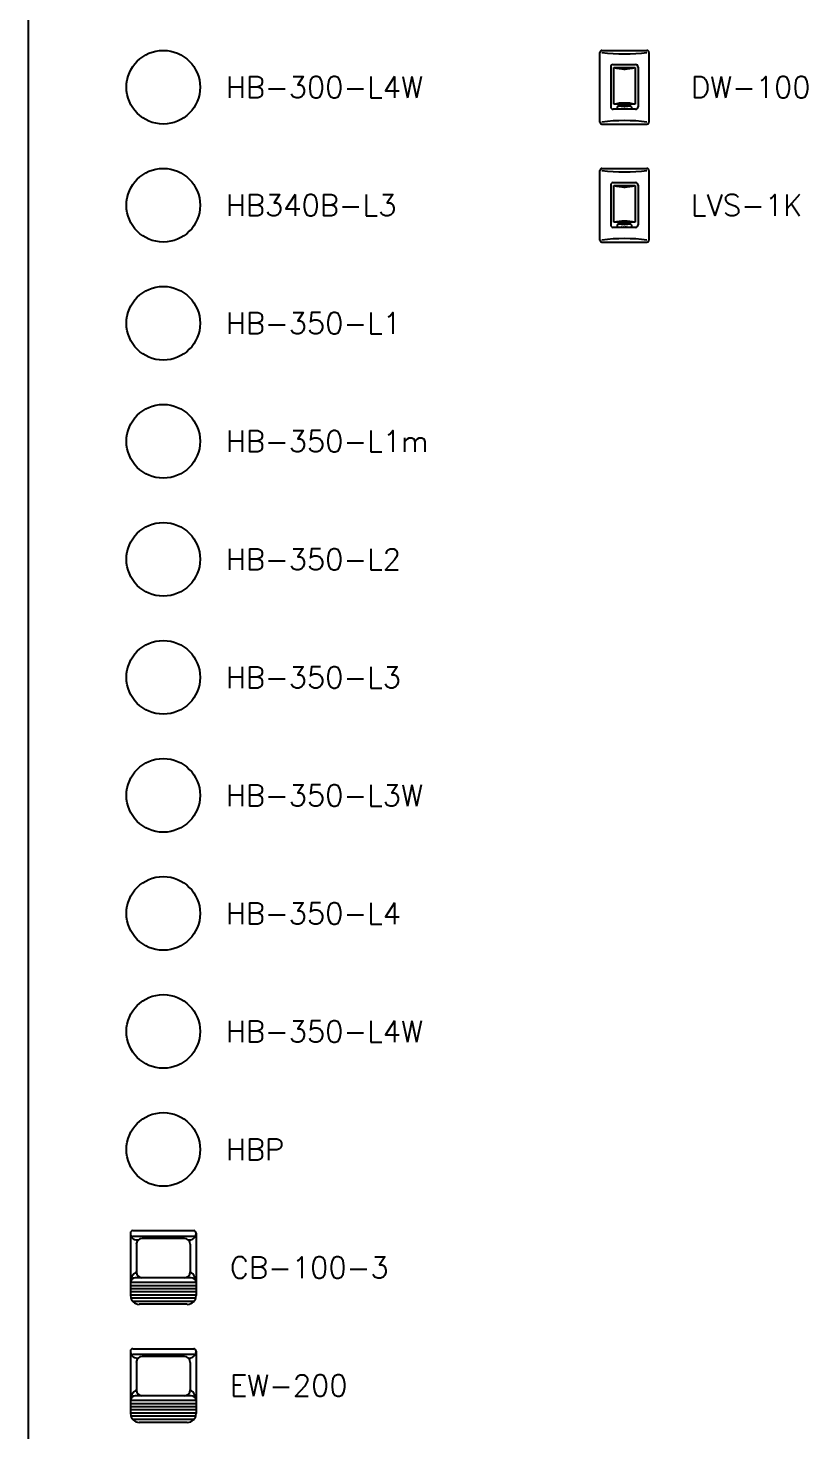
# Model space of a CAD drawing. Header units: inches. Extents: x -312 to 59, y -182 to 37.
# Drawn here: x -211.16 to -202.37, y 4.39 to 20.28 of the extents above; entities that cross this region are included whole.
import ezdxf

# ---------------------------------------------------------------- set-up
doc = ezdxf.new("R2010")
doc.units = ezdxf.units.IN
doc.header["$MEASUREMENT"] = 0
doc.styles.add('ROMANS', font='ROMANS.shx')

# ---------------------------------------------------------------- blocks, each defined once
blk = doc.blocks.new('CB-100-3')
for p, q in [((-0.37, 0.388), (-0.37, 0.376)), ((-0.369, 0.373), (-0.369, -0.317)), ((-0.343, 0.415), (0.343, 0.415)), ((0.343, 0.349), (-0.343, 0.349)), ((0.238, 0.327), (-0.238, 0.327)), ((0.369, 0.373), (0.369, -0.317)), ((0.37, 0.388), (0.37, 0.376)), ((-0.303, 0.261), (-0.303, -0.05)), ((0.303, 0.261), (0.303, -0.05)), ((0.315, -0.116), (-0.315, -0.116)), ((0.369, -0.169), (-0.369, -0.169)), ((0.369, -0.205), (-0.369, -0.205)), ((0.369, -0.24), (-0.369, -0.24)), ((0.369, -0.276), (-0.369, -0.276)), ((0.369, -0.311), (-0.369, -0.311)), ((0.365, -0.347), (-0.365, -0.347)), ((0.345, -0.382), (-0.345, -0.382)), ((0.271, -0.415), (-0.271, -0.415))]:
    blk.add_line(p, q)
for centre, radius, start, end in [((-0.343, 0.388), 0.027, 90, 180), ((-0.343, 0.376), 0.027, 180, 270), ((-0.294, 0.386), 0.0762, 189.3383, 280.3118), ((-0.238, 0.261), 0.0657, 90, 180), ((0.238, 0.261), 0.0657, 0, 90), ((0.294, 0.386), 0.0762, 259.6882, 350.6617), ((0.343, 0.388), 0.027, 0, 90), ((0.343, 0.376), 0.027, 270, 0), ((-0.228, -0.17), 0.142, 122.1791, 180.2423), ((-0.315, -0.17), 0.0548, 90, 180), ((-0.238, -0.05), 0.0657, 180, 270), ((0.238, -0.05), 0.0657, 270, 0), ((0.228, -0.17), 0.142, 359.7577, 57.8209), ((0.315, -0.17), 0.0548, 0, 90), ((-0.271, -0.317), 0.0983, 180, 270), ((0.271, -0.317), 0.0983, 270, 0)]:
    blk.add_arc(centre, radius, start, end)
at = {"insert": (0.75, 0), "char_height": 0.24, "width": 5.724, "attachment_point": 4, "style": 'ROMANS'}
blk.add_mtext('CB-100-3', dxfattribs=at)
blk = doc.blocks.new('EW-200')
for p, q in [((-0.37, 0.388), (-0.37, 0.376)), ((-0.369, 0.373), (-0.369, -0.317)), ((-0.343, 0.415), (0.343, 0.415)), ((0.343, 0.349), (-0.343, 0.349)), ((0.238, 0.327), (-0.238, 0.327)), ((0.369, 0.373), (0.369, -0.317)), ((0.37, 0.388), (0.37, 0.376)), ((-0.303, 0.261), (-0.303, -0.05)), ((0.303, 0.261), (0.303, -0.05)), ((0.315, -0.116), (-0.315, -0.116)), ((0.369, -0.169), (-0.369, -0.169)), ((0.369, -0.205), (-0.369, -0.205)), ((0.369, -0.24), (-0.369, -0.24)), ((0.369, -0.276), (-0.369, -0.276)), ((0.369, -0.311), (-0.369, -0.311)), ((0.365, -0.347), (-0.365, -0.347)), ((0.345, -0.382), (-0.345, -0.382)), ((0.271, -0.415), (-0.271, -0.415))]:
    blk.add_line(p, q)
for centre, radius, start, end in [((-0.343, 0.388), 0.027, 90, 180), ((-0.343, 0.376), 0.027, 180, 270), ((-0.294, 0.386), 0.0762, 189.3383, 280.3118), ((-0.238, 0.261), 0.0657, 90, 180), ((0.238, 0.261), 0.0657, 0, 90), ((0.294, 0.386), 0.0762, 259.6882, 350.6617), ((0.343, 0.388), 0.027, 0, 90), ((0.343, 0.376), 0.027, 270, 0), ((-0.228, -0.17), 0.142, 122.1791, 180.2423), ((-0.315, -0.17), 0.0548, 90, 180), ((-0.238, -0.05), 0.0657, 180, 270), ((0.238, -0.05), 0.0657, 270, 0), ((0.228, -0.17), 0.142, 359.7577, 57.8209), ((0.315, -0.17), 0.0548, 0, 90), ((-0.271, -0.317), 0.0983, 180, 270), ((0.271, -0.317), 0.0983, 270, 0)]:
    blk.add_arc(centre, radius, start, end)
at = {"insert": (0.75, 0), "char_height": 0.24, "width": 5.724, "attachment_point": 4, "style": 'ROMANS'}
blk.add_mtext('EW-200', dxfattribs=at)
blk = doc.blocks.new('HB-300-L4W')
blk.add_circle((0, 0), 0.415)
at = {"style": 'ROMANS'}
blk.add_text('HB-300-L4W', height=0.24, dxfattribs=at).set_placement((0.704, -0.12))
blk = doc.blocks.new('HB340B-L3')
blk.add_circle((0, 0), 0.415)
at = {"style": 'ROMANS'}
blk.add_text('HB340B-L3', height=0.24, dxfattribs=at).set_placement((0.704, -0.12))
blk = doc.blocks.new('HB-350-L1')
blk.add_circle((0, 0), 0.415)
at = {"style": 'ROMANS'}
blk.add_text('HB-350-L1', height=0.24, dxfattribs=at).set_placement((0.704, -0.12))
blk = doc.blocks.new('HB-350-L1m')
blk.add_circle((0, 0), 0.415)
at = {"style": 'ROMANS'}
blk.add_text('HB-350-L1m', height=0.24, dxfattribs=at).set_placement((0.704, -0.12))
blk = doc.blocks.new('HB-350-L2')
blk.add_circle((0, 0), 0.415)
at = {"style": 'ROMANS'}
blk.add_text('HB-350-L2', height=0.24, dxfattribs=at).set_placement((0.704, -0.12))
blk = doc.blocks.new('HB-350-L3')
blk.add_circle((0, 0), 0.415)
at = {"style": 'ROMANS'}
blk.add_text('HB-350-L3', height=0.24, dxfattribs=at).set_placement((0.704, -0.12))
blk = doc.blocks.new('HB-350-L3W')
blk.add_circle((0, 0), 0.415)
at = {"style": 'ROMANS'}
blk.add_text('HB-350-L3W', height=0.24, dxfattribs=at).set_placement((0.704, -0.12))
blk = doc.blocks.new('HB-350-L4')
blk.add_circle((0, 0), 0.415)
at = {"style": 'ROMANS'}
blk.add_text('HB-350-L4', height=0.24, dxfattribs=at).set_placement((0.704, -0.12))
blk = doc.blocks.new('HB-350-L4W')
blk.add_circle((0, 0), 0.415)
at = {"style": 'ROMANS'}
blk.add_text('HB-350-L4W', height=0.24, dxfattribs=at).set_placement((0.704, -0.12))
blk = doc.blocks.new('HBP')
blk.add_circle((0, 0), 0.415)
at = {"style": 'ROMANS'}
blk.add_text('HBP', height=0.24, dxfattribs=at).set_placement((0.704, -0.12))
blk = doc.blocks.new('DW-100')
h = blk.add_hatch(color=256)
edge = h.paths.add_edge_path()
edge.add_spline(control_points=[(-0.028, -0.232), (-0.028, -0.233), (-0.028, -0.235), (-0.028, -0.236), (-0.028, -0.236), (-0.028, -0.236), (-0.028, -0.236), (-0.028, -0.236), (-0.028, -0.236), (-0.028, -0.235), (-0.028, -0.234), (-0.027, -0.233), (-0.027, -0.232), (-0.027, -0.232), (-0.025, -0.226), (-0.025, -0.226), (-0.025, -0.226), (-0.023, -0.226), (-0.023, -0.226), (-0.023, -0.226), (-0.027, -0.238), (-0.027, -0.238), (-0.027, -0.238), (-0.03, -0.238), (-0.03, -0.238), (-0.03, -0.238), (-0.03, -0.233), (-0.03, -0.233), (-0.029, -0.232), (-0.029, -0.231), (-0.029, -0.23), (-0.029, -0.23), (-0.029, -0.23), (-0.029, -0.23), (-0.03, -0.231), (-0.03, -0.232), (-0.03, -0.233), (-0.03, -0.233), (-0.032, -0.238), (-0.032, -0.238), (-0.032, -0.238), (-0.035, -0.238), (-0.035, -0.238), (-0.035, -0.238), (-0.034, -0.226), (-0.034, -0.226), (-0.034, -0.226), (-0.032, -0.226), (-0.032, -0.226), (-0.032, -0.226), (-0.033, -0.232), (-0.033, -0.232), (-0.033, -0.233), (-0.033, -0.234), (-0.033, -0.235), (-0.033, -0.236), (-0.033, -0.236), (-0.033, -0.236), (-0.033, -0.236), (-0.033, -0.236), (-0.033, -0.236), (-0.033, -0.235), (-0.032, -0.233), (-0.032, -0.232), (-0.032, -0.232), (-0.029, -0.226), (-0.029, -0.226), (-0.029, -0.226), (-0.028, -0.226), (-0.028, -0.226), (-0.028, -0.226), (-0.028, -0.232), (-0.028, -0.232)], knot_values=[0, 0, 0, 0, 1, 1, 1, 2, 2, 2, 3, 3, 3, 4, 4, 4, 5, 5, 5, 6, 6, 6, 7, 7, 7, 8, 8, 8, 9, 9, 9, 10, 10, 10, 11, 11, 11, 12, 12, 12, 13, 13, 13, 14, 14, 14, 15, 15, 15, 16, 16, 16, 17, 17, 17, 18, 18, 18, 19, 19, 19, 20, 20, 20, 21, 21, 21, 22, 22, 22, 23, 23, 23, 24, 24, 24, 24], degree=3, periodic=0)
h = blk.add_hatch(color=256)
edge = h.paths.add_edge_path()
edge.add_spline(control_points=[(-0.018, -0.238), (-0.018, -0.237), (-0.018, -0.237), (-0.018, -0.236), (-0.018, -0.236), (-0.017, -0.231), (-0.017, -0.231), (-0.017, -0.23), (-0.017, -0.229), (-0.019, -0.229), (-0.022, -0.229), (-0.023, -0.23), (-0.023, -0.232), (-0.023, -0.232), (-0.021, -0.232), (-0.021, -0.232), (-0.021, -0.231), (-0.021, -0.23), (-0.02, -0.23), (-0.019, -0.23), (-0.019, -0.23), (-0.019, -0.231), (-0.019, -0.232), (-0.019, -0.232), (-0.02, -0.232), (-0.022, -0.233), (-0.023, -0.233), (-0.024, -0.235), (-0.024, -0.237), (-0.024, -0.238), (-0.022, -0.238), (-0.021, -0.238), (-0.021, -0.237), (-0.02, -0.237), (-0.02, -0.237), (-0.02, -0.237), (-0.02, -0.237), (-0.02, -0.237), (-0.02, -0.237), (-0.02, -0.238), (-0.02, -0.238), (-0.018, -0.238), (-0.018, -0.238)], knot_values=[0, 0, 0, 0, 1, 1, 1, 2, 2, 2, 3, 3, 3, 4, 4, 4, 5, 5, 5, 6, 6, 6, 7, 7, 7, 8, 8, 8, 9, 9, 9, 10, 10, 10, 11, 11, 11, 12, 12, 12, 13, 13, 13, 14, 14, 14, 14], degree=3, periodic=0)
edge = h.paths.add_edge_path()
edge.add_spline(control_points=[(-0.02, -0.234), (-0.02, -0.235), (-0.02, -0.236), (-0.021, -0.236), (-0.022, -0.236), (-0.022, -0.236), (-0.022, -0.235), (-0.022, -0.235), (-0.022, -0.234), (-0.021, -0.234), (-0.021, -0.234), (-0.02, -0.233), (-0.019, -0.233), (-0.019, -0.233), (-0.02, -0.234), (-0.02, -0.234)], knot_values=[0, 0, 0, 0, 1, 1, 1, 2, 2, 2, 3, 3, 3, 4, 4, 4, 5, 5, 5, 5], degree=3, periodic=0)
h = blk.add_hatch(color=256)
edge = h.paths.add_edge_path()
edge.add_spline(control_points=[(-0.014, -0.238), (-0.015, -0.238), (-0.016, -0.238), (-0.016, -0.236), (-0.016, -0.236), (-0.015, -0.231), (-0.015, -0.231), (-0.015, -0.231), (-0.016, -0.231), (-0.016, -0.231), (-0.016, -0.231), (-0.015, -0.229), (-0.015, -0.229), (-0.015, -0.229), (-0.015, -0.229), (-0.015, -0.229), (-0.015, -0.229), (-0.014, -0.227), (-0.014, -0.227), (-0.014, -0.227), (-0.012, -0.227), (-0.012, -0.227), (-0.012, -0.227), (-0.013, -0.229), (-0.013, -0.229), (-0.013, -0.229), (-0.012, -0.229), (-0.012, -0.229), (-0.012, -0.229), (-0.012, -0.231), (-0.012, -0.231), (-0.012, -0.231), (-0.013, -0.231), (-0.013, -0.231), (-0.013, -0.231), (-0.014, -0.236), (-0.014, -0.236), (-0.014, -0.236), (-0.013, -0.236), (-0.013, -0.236), (-0.013, -0.236), (-0.014, -0.238), (-0.014, -0.238)], knot_values=[0, 0, 0, 0, 1, 1, 1, 2, 2, 2, 3, 3, 3, 4, 4, 4, 5, 5, 5, 6, 6, 6, 7, 7, 7, 8, 8, 8, 9, 9, 9, 10, 10, 10, 11, 11, 11, 12, 12, 12, 13, 13, 13, 14, 14, 14, 14], degree=3, periodic=0)
h = blk.add_hatch(color=256)
edge = h.paths.add_edge_path()
edge.add_spline(control_points=[(-0.009, -0.238), (-0.011, -0.238), (-0.012, -0.238), (-0.012, -0.236), (-0.012, -0.236), (-0.011, -0.231), (-0.011, -0.231), (-0.011, -0.231), (-0.011, -0.231), (-0.011, -0.231), (-0.011, -0.231), (-0.011, -0.229), (-0.011, -0.229), (-0.011, -0.229), (-0.01, -0.229), (-0.01, -0.229), (-0.01, -0.229), (-0.01, -0.227), (-0.01, -0.227), (-0.01, -0.227), (-0.008, -0.227), (-0.008, -0.227), (-0.008, -0.227), (-0.008, -0.229), (-0.008, -0.229), (-0.008, -0.229), (-0.008, -0.229), (-0.008, -0.229), (-0.008, -0.229), (-0.008, -0.231), (-0.008, -0.231), (-0.008, -0.231), (-0.009, -0.231), (-0.009, -0.231), (-0.009, -0.231), (-0.01, -0.236), (-0.01, -0.236), (-0.01, -0.236), (-0.009, -0.236), (-0.009, -0.236), (-0.009, -0.236), (-0.009, -0.238), (-0.009, -0.238)], knot_values=[0, 0, 0, 0, 1, 1, 1, 2, 2, 2, 3, 3, 3, 4, 4, 4, 5, 5, 5, 6, 6, 6, 7, 7, 7, 8, 8, 8, 9, 9, 9, 10, 10, 10, 11, 11, 11, 12, 12, 12, 13, 13, 13, 14, 14, 14, 14], degree=3, periodic=0)
h = blk.add_hatch(color=256)
edge = h.paths.add_edge_path()
edge.add_spline(control_points=[(0, -0.23), (0, -0.229), (0, -0.228), (-0.001, -0.228), (-0.001, -0.228), (-0.002, -0.228), (-0.002, -0.229), (-0.002, -0.23), (-0.002, -0.23), (-0.001, -0.23), (-0.001, -0.231), (0, -0.232), (0.001, -0.232), (0.002, -0.233), (0.002, -0.234), (0.001, -0.235), (0.001, -0.237), (-0.001, -0.238), (-0.003, -0.238), (-0.005, -0.238), (-0.006, -0.237), (-0.006, -0.234), (-0.006, -0.234), (-0.005, -0.234), (-0.005, -0.234), (-0.005, -0.234), (-0.003, -0.234), (-0.003, -0.234), (-0.003, -0.234), (-0.003, -0.234), (-0.003, -0.234), (-0.004, -0.235), (-0.004, -0.236), (-0.002, -0.236), (-0.002, -0.236), (-0.001, -0.236), (-0.001, -0.235), (-0.001, -0.234), (-0.001, -0.234), (-0.001, -0.233), (-0.002, -0.233), (-0.004, -0.232), (-0.004, -0.231), (-0.004, -0.23), (-0.004, -0.23), (-0.004, -0.229), (-0.004, -0.227), (-0.003, -0.226), (0, -0.226), (0.003, -0.226), (0.002, -0.229), (0.002, -0.23), (0.002, -0.23), (0, -0.23), (0, -0.23)], knot_values=[0, 0, 0, 0, 1, 1, 1, 2, 2, 2, 3, 3, 3, 4, 4, 4, 5, 5, 5, 6, 6, 6, 7, 7, 7, 8, 8, 8, 9, 9, 9, 10, 10, 10, 11, 11, 11, 12, 12, 12, 13, 13, 13, 14, 14, 14, 15, 15, 15, 16, 16, 16, 17, 17, 17, 18, 18, 18, 18], degree=3, periodic=0)
h = blk.add_hatch(color=256)
edge = h.paths.add_edge_path(flags=16)
edge.add_spline(control_points=[(0.005, -0.238), (0.004, -0.238), (0.002, -0.238), (0.003, -0.236), (0.003, -0.236), (0.004, -0.231), (0.004, -0.231), (0.004, -0.231), (0.003, -0.231), (0.003, -0.231), (0.003, -0.231), (0.003, -0.229), (0.003, -0.229), (0.003, -0.229), (0.004, -0.229), (0.004, -0.229), (0.004, -0.229), (0.005, -0.227), (0.005, -0.227), (0.005, -0.227), (0.007, -0.227), (0.007, -0.227), (0.007, -0.227), (0.006, -0.229), (0.006, -0.229), (0.006, -0.229), (0.007, -0.229), (0.007, -0.229), (0.007, -0.229), (0.007, -0.231), (0.007, -0.231), (0.007, -0.231), (0.006, -0.231), (0.006, -0.231), (0.006, -0.231), (0.005, -0.236), (0.005, -0.236), (0.005, -0.236), (0.005, -0.236), (0.006, -0.236), (0.006, -0.236), (0.005, -0.238), (0.005, -0.238)], knot_values=[0, 0, 0, 0, 1, 1, 1, 2, 2, 2, 3, 3, 3, 4, 4, 4, 5, 5, 5, 6, 6, 6, 7, 7, 7, 8, 8, 8, 9, 9, 9, 10, 10, 10, 11, 11, 11, 12, 12, 12, 13, 13, 13, 14, 14, 14, 14], degree=3, periodic=0)
h = blk.add_hatch(color=256)
edge = h.paths.add_edge_path(flags=16)
edge.add_spline(control_points=[(0.009, -0.238), (0.012, -0.238), (0.013, -0.237), (0.013, -0.234), (0.014, -0.231), (0.014, -0.229), (0.011, -0.229), (0.008, -0.229), (0.008, -0.231), (0.007, -0.234), (0.007, -0.237), (0.007, -0.238), (0.009, -0.238)], knot_values=[0, 0, 0, 0, 1, 1, 1, 2, 2, 2, 3, 3, 3, 4, 4, 4, 4], degree=3, periodic=0)
edge = h.paths.add_edge_path(flags=16)
edge.add_spline(control_points=[(0.009, -0.232), (0.01, -0.231), (0.01, -0.23), (0.011, -0.23), (0.012, -0.23), (0.012, -0.231), (0.012, -0.232), (0.012, -0.232), (0.011, -0.235), (0.011, -0.235), (0.011, -0.236), (0.011, -0.236), (0.01, -0.236), (0.009, -0.236), (0.009, -0.236), (0.009, -0.235), (0.009, -0.235), (0.009, -0.232), (0.009, -0.232)], knot_values=[0, 0, 0, 0, 1, 1, 1, 2, 2, 2, 3, 3, 3, 4, 4, 4, 5, 5, 5, 6, 6, 6, 6], degree=3, periodic=0)
h = blk.add_hatch(color=256)
edge = h.paths.add_edge_path(flags=16)
edge.add_spline(control_points=[(0.018, -0.229), (0.018, -0.229), (0.016, -0.229), (0.016, -0.229), (0.016, -0.229), (0.013, -0.241), (0.013, -0.241), (0.013, -0.241), (0.015, -0.241), (0.015, -0.241), (0.015, -0.241), (0.016, -0.237), (0.016, -0.237), (0.016, -0.237), (0.016, -0.237), (0.016, -0.237), (0.016, -0.238), (0.017, -0.238), (0.018, -0.238), (0.019, -0.238), (0.02, -0.236), (0.02, -0.235), (0.02, -0.235), (0.021, -0.232), (0.021, -0.232), (0.021, -0.23), (0.021, -0.229), (0.019, -0.229), (0.019, -0.229), (0.018, -0.229), (0.018, -0.23), (0.018, -0.23), (0.017, -0.23), (0.017, -0.23), (0.017, -0.23), (0.018, -0.229), (0.018, -0.229)], knot_values=[0, 0, 0, 0, 1, 1, 1, 2, 2, 2, 3, 3, 3, 4, 4, 4, 5, 5, 5, 6, 6, 6, 7, 7, 7, 8, 8, 8, 9, 9, 9, 10, 10, 10, 11, 11, 11, 12, 12, 12, 12], degree=3, periodic=0)
edge = h.paths.add_edge_path(flags=16)
edge.add_spline(control_points=[(0.017, -0.232), (0.017, -0.232), (0.017, -0.23), (0.018, -0.23), (0.019, -0.23), (0.019, -0.231), (0.019, -0.232), (0.019, -0.232), (0.018, -0.235), (0.018, -0.235), (0.018, -0.236), (0.018, -0.236), (0.017, -0.236), (0.016, -0.236), (0.016, -0.236), (0.016, -0.235), (0.016, -0.235), (0.017, -0.232), (0.017, -0.232)], knot_values=[0, 0, 0, 0, 1, 1, 1, 2, 2, 2, 3, 3, 3, 4, 4, 4, 5, 5, 5, 6, 6, 6, 6], degree=3, periodic=0)
h = blk.add_hatch(color=256)
edge = h.paths.add_edge_path(flags=16)
edge.add_spline(control_points=[(0.025, -0.229), (0.025, -0.229), (0.023, -0.229), (0.023, -0.229), (0.023, -0.229), (0.021, -0.241), (0.021, -0.241), (0.021, -0.241), (0.023, -0.241), (0.023, -0.241), (0.023, -0.241), (0.023, -0.237), (0.023, -0.237), (0.023, -0.237), (0.023, -0.237), (0.023, -0.237), (0.024, -0.238), (0.024, -0.238), (0.025, -0.238), (0.027, -0.238), (0.027, -0.236), (0.028, -0.235), (0.028, -0.235), (0.028, -0.232), (0.028, -0.232), (0.029, -0.23), (0.028, -0.229), (0.027, -0.229), (0.026, -0.229), (0.026, -0.229), (0.025, -0.23), (0.025, -0.23), (0.025, -0.23), (0.025, -0.23), (0.025, -0.23), (0.025, -0.229), (0.025, -0.229)], knot_values=[0, 0, 0, 0, 1, 1, 1, 2, 2, 2, 3, 3, 3, 4, 4, 4, 5, 5, 5, 6, 6, 6, 7, 7, 7, 8, 8, 8, 9, 9, 9, 10, 10, 10, 11, 11, 11, 12, 12, 12, 12], degree=3, periodic=0)
edge = h.paths.add_edge_path(flags=16)
edge.add_spline(control_points=[(0.024, -0.232), (0.025, -0.232), (0.025, -0.23), (0.026, -0.23), (0.027, -0.23), (0.026, -0.231), (0.026, -0.232), (0.026, -0.232), (0.026, -0.235), (0.026, -0.235), (0.026, -0.236), (0.025, -0.236), (0.025, -0.236), (0.024, -0.236), (0.024, -0.236), (0.024, -0.235), (0.024, -0.235), (0.024, -0.232), (0.024, -0.232)], knot_values=[0, 0, 0, 0, 1, 1, 1, 2, 2, 2, 3, 3, 3, 4, 4, 4, 5, 5, 5, 6, 6, 6, 6], degree=3, periodic=0)
h = blk.add_hatch(color=256)
edge = h.paths.add_edge_path(flags=16)
edge.add_spline(control_points=[(0.03, -0.234), (0.029, -0.237), (0.03, -0.238), (0.032, -0.238), (0.034, -0.238), (0.035, -0.237), (0.035, -0.235), (0.035, -0.235), (0.033, -0.235), (0.033, -0.235), (0.033, -0.236), (0.033, -0.236), (0.032, -0.236), (0.031, -0.236), (0.031, -0.236), (0.031, -0.235), (0.031, -0.235), (0.032, -0.234), (0.032, -0.234), (0.032, -0.234), (0.036, -0.234), (0.036, -0.234), (0.036, -0.234), (0.036, -0.233), (0.036, -0.233), (0.036, -0.23), (0.036, -0.229), (0.034, -0.229), (0.032, -0.229), (0.03, -0.23), (0.03, -0.232), (0.03, -0.232), (0.03, -0.234), (0.03, -0.234)], knot_values=[0, 0, 0, 0, 1, 1, 1, 2, 2, 2, 3, 3, 3, 4, 4, 4, 5, 5, 5, 6, 6, 6, 7, 7, 7, 8, 8, 8, 9, 9, 9, 10, 10, 10, 11, 11, 11, 11], degree=3, periodic=0)
edge = h.paths.add_edge_path()
edge.add_spline(control_points=[(0.032, -0.232), (0.032, -0.232), (0.032, -0.232), (0.032, -0.232), (0.032, -0.231), (0.032, -0.23), (0.033, -0.23), (0.034, -0.23), (0.034, -0.231), (0.034, -0.232), (0.034, -0.232), (0.034, -0.232), (0.034, -0.232), (0.034, -0.232), (0.032, -0.232), (0.032, -0.232)], knot_values=[0, 0, 0, 0, 1, 1, 1, 2, 2, 2, 3, 3, 3, 4, 4, 4, 5, 5, 5, 5], degree=3, periodic=0)
h = blk.add_hatch(color=256)
edge = h.paths.add_edge_path()
edge.add_spline(control_points=[(0.04, -0.231), (0.04, -0.231), (0.04, -0.231), (0.04, -0.231), (0.04, -0.23), (0.041, -0.23), (0.041, -0.229), (0.042, -0.229), (0.042, -0.229), (0.042, -0.229), (0.042, -0.229), (0.042, -0.231), (0.042, -0.231), (0.041, -0.231), (0.04, -0.231), (0.039, -0.233), (0.039, -0.233), (0.038, -0.238), (0.038, -0.238), (0.038, -0.238), (0.036, -0.238), (0.036, -0.238), (0.036, -0.238), (0.038, -0.229), (0.038, -0.229), (0.038, -0.229), (0.04, -0.229), (0.04, -0.229), (0.04, -0.229), (0.04, -0.231), (0.04, -0.231)], knot_values=[0, 0, 0, 0, 1, 1, 1, 2, 2, 2, 3, 3, 3, 4, 4, 4, 5, 5, 5, 6, 6, 6, 7, 7, 7, 8, 8, 8, 9, 9, 9, 10, 10, 10, 10], degree=3, periodic=0)
for p, q in [((-0.277, -0.392), (-0.277, 0.392)), ((-0.254, 0.415), (0.254, 0.415)), ((0.277, 0.392), (0.277, -0.392)), ((-0.154, 0.227), (-0.154, -0.221)), ((-0.154, 0.227), (-0.154, -0.221)), ((-0.126, 0.255), (0.126, 0.255)), ((-0.126, 0.255), (0.126, 0.255)), ((-0.12, -0.191), (-0.12, 0.221)), ((-0.12, 0.221), (0.12, 0.221)), ((-0.008, 0.207), (-0.008, 0.205)), ((0.008, 0.207), (0.008, 0.205)), ((0.12, 0.221), (0.12, -0.191)), ((0.154, 0.227), (0.154, -0.221)), ((0.154, 0.227), (0.154, -0.221)), ((0.126, -0.249), (-0.126, -0.249)), ((0.126, -0.249), (-0.126, -0.249)), ((0.12, -0.191), (-0.12, -0.191)), ((-0.08, -0.22), (-0.08, -0.249)), ((0.074, -0.214), (-0.074, -0.214)), ((0.08, -0.22), (0.08, -0.249)), ((-0.254, -0.415), (0.254, -0.415))]:
    blk.add_line(p, q)
for centre, radius, start, end in [((-0.254, 0.392), 0.0227, 90, 180), ((0, 2.394), 2.018, 262.7571, 277.2429), ((0.254, 0.392), 0.0227, 0, 90), ((-0.126, 0.227), 0.0279, 90, 180), ((-0.126, 0.227), 0.0279, 90, 180), ((0, 0.727), 0.519, 256.6482, 283.3518), ((0, 0.218), 0.0151, 238.6629, 301.3371), ((0.126, 0.227), 0.0279, 0, 90), ((0.126, 0.227), 0.0279, 0, 90), ((-0.126, -0.221), 0.0279, 180, 270), ((-0.126, -0.221), 0.0279, 180, 270), ((0, -0.697), 0.519, 76.6482, 103.3518), ((-0.074, -0.22), 0.00564, 90, 180), ((0.074, -0.22), 0.00564, 0, 90), ((0.126, -0.221), 0.0279, 270, 0), ((0.126, -0.221), 0.0279, 270, 0), ((-0.254, -0.392), 0.0227, 180, 270), ((0, -2.394), 2.018, 82.7571, 97.2429), ((0.254, -0.392), 0.0227, 270, 0)]:
    blk.add_arc(centre, radius, start, end)
at = {"insert": (0.75, 0), "char_height": 0.24, "width": 5.724, "attachment_point": 4, "style": 'ROMANS'}
blk.add_mtext('DW-100', dxfattribs=at)
blk = doc.blocks.new('LVS-1K')
h = blk.add_hatch(color=256)
edge = h.paths.add_edge_path()
edge.add_spline(control_points=[(-0.028, -0.232), (-0.028, -0.233), (-0.028, -0.235), (-0.028, -0.236), (-0.028, -0.236), (-0.028, -0.236), (-0.028, -0.236), (-0.028, -0.236), (-0.028, -0.236), (-0.028, -0.235), (-0.028, -0.234), (-0.027, -0.233), (-0.027, -0.232), (-0.027, -0.232), (-0.025, -0.226), (-0.025, -0.226), (-0.025, -0.226), (-0.023, -0.226), (-0.023, -0.226), (-0.023, -0.226), (-0.027, -0.238), (-0.027, -0.238), (-0.027, -0.238), (-0.03, -0.238), (-0.03, -0.238), (-0.03, -0.238), (-0.03, -0.233), (-0.03, -0.233), (-0.029, -0.232), (-0.029, -0.231), (-0.029, -0.23), (-0.029, -0.23), (-0.029, -0.23), (-0.029, -0.23), (-0.03, -0.231), (-0.03, -0.232), (-0.03, -0.233), (-0.03, -0.233), (-0.032, -0.238), (-0.032, -0.238), (-0.032, -0.238), (-0.035, -0.238), (-0.035, -0.238), (-0.035, -0.238), (-0.034, -0.226), (-0.034, -0.226), (-0.034, -0.226), (-0.032, -0.226), (-0.032, -0.226), (-0.032, -0.226), (-0.033, -0.232), (-0.033, -0.232), (-0.033, -0.233), (-0.033, -0.234), (-0.033, -0.235), (-0.033, -0.236), (-0.033, -0.236), (-0.033, -0.236), (-0.033, -0.236), (-0.033, -0.236), (-0.033, -0.236), (-0.033, -0.235), (-0.032, -0.233), (-0.032, -0.232), (-0.032, -0.232), (-0.029, -0.226), (-0.029, -0.226), (-0.029, -0.226), (-0.028, -0.226), (-0.028, -0.226), (-0.028, -0.226), (-0.028, -0.232), (-0.028, -0.232)], knot_values=[0, 0, 0, 0, 1, 1, 1, 2, 2, 2, 3, 3, 3, 4, 4, 4, 5, 5, 5, 6, 6, 6, 7, 7, 7, 8, 8, 8, 9, 9, 9, 10, 10, 10, 11, 11, 11, 12, 12, 12, 13, 13, 13, 14, 14, 14, 15, 15, 15, 16, 16, 16, 17, 17, 17, 18, 18, 18, 19, 19, 19, 20, 20, 20, 21, 21, 21, 22, 22, 22, 23, 23, 23, 24, 24, 24, 24], degree=3, periodic=0)
h = blk.add_hatch(color=256)
edge = h.paths.add_edge_path()
edge.add_spline(control_points=[(-0.018, -0.238), (-0.018, -0.237), (-0.018, -0.237), (-0.018, -0.236), (-0.018, -0.236), (-0.017, -0.231), (-0.017, -0.231), (-0.017, -0.23), (-0.017, -0.229), (-0.019, -0.229), (-0.022, -0.229), (-0.023, -0.23), (-0.023, -0.232), (-0.023, -0.232), (-0.021, -0.232), (-0.021, -0.232), (-0.021, -0.231), (-0.021, -0.23), (-0.02, -0.23), (-0.019, -0.23), (-0.019, -0.23), (-0.019, -0.231), (-0.019, -0.232), (-0.019, -0.232), (-0.02, -0.232), (-0.022, -0.233), (-0.023, -0.233), (-0.024, -0.235), (-0.024, -0.237), (-0.024, -0.238), (-0.022, -0.238), (-0.021, -0.238), (-0.021, -0.237), (-0.02, -0.237), (-0.02, -0.237), (-0.02, -0.237), (-0.02, -0.237), (-0.02, -0.237), (-0.02, -0.237), (-0.02, -0.238), (-0.02, -0.238), (-0.018, -0.238), (-0.018, -0.238)], knot_values=[0, 0, 0, 0, 1, 1, 1, 2, 2, 2, 3, 3, 3, 4, 4, 4, 5, 5, 5, 6, 6, 6, 7, 7, 7, 8, 8, 8, 9, 9, 9, 10, 10, 10, 11, 11, 11, 12, 12, 12, 13, 13, 13, 14, 14, 14, 14], degree=3, periodic=0)
edge = h.paths.add_edge_path()
edge.add_spline(control_points=[(-0.02, -0.234), (-0.02, -0.235), (-0.02, -0.236), (-0.021, -0.236), (-0.022, -0.236), (-0.022, -0.236), (-0.022, -0.235), (-0.022, -0.235), (-0.022, -0.234), (-0.021, -0.234), (-0.021, -0.234), (-0.02, -0.233), (-0.019, -0.233), (-0.019, -0.233), (-0.02, -0.234), (-0.02, -0.234)], knot_values=[0, 0, 0, 0, 1, 1, 1, 2, 2, 2, 3, 3, 3, 4, 4, 4, 5, 5, 5, 5], degree=3, periodic=0)
h = blk.add_hatch(color=256)
edge = h.paths.add_edge_path()
edge.add_spline(control_points=[(-0.014, -0.238), (-0.015, -0.238), (-0.016, -0.238), (-0.016, -0.236), (-0.016, -0.236), (-0.015, -0.231), (-0.015, -0.231), (-0.015, -0.231), (-0.016, -0.231), (-0.016, -0.231), (-0.016, -0.231), (-0.015, -0.229), (-0.015, -0.229), (-0.015, -0.229), (-0.015, -0.229), (-0.015, -0.229), (-0.015, -0.229), (-0.014, -0.227), (-0.014, -0.227), (-0.014, -0.227), (-0.012, -0.227), (-0.012, -0.227), (-0.012, -0.227), (-0.013, -0.229), (-0.013, -0.229), (-0.013, -0.229), (-0.012, -0.229), (-0.012, -0.229), (-0.012, -0.229), (-0.012, -0.231), (-0.012, -0.231), (-0.012, -0.231), (-0.013, -0.231), (-0.013, -0.231), (-0.013, -0.231), (-0.014, -0.236), (-0.014, -0.236), (-0.014, -0.236), (-0.013, -0.236), (-0.013, -0.236), (-0.013, -0.236), (-0.014, -0.238), (-0.014, -0.238)], knot_values=[0, 0, 0, 0, 1, 1, 1, 2, 2, 2, 3, 3, 3, 4, 4, 4, 5, 5, 5, 6, 6, 6, 7, 7, 7, 8, 8, 8, 9, 9, 9, 10, 10, 10, 11, 11, 11, 12, 12, 12, 13, 13, 13, 14, 14, 14, 14], degree=3, periodic=0)
h = blk.add_hatch(color=256)
edge = h.paths.add_edge_path()
edge.add_spline(control_points=[(-0.009, -0.238), (-0.011, -0.238), (-0.012, -0.238), (-0.012, -0.236), (-0.012, -0.236), (-0.011, -0.231), (-0.011, -0.231), (-0.011, -0.231), (-0.011, -0.231), (-0.011, -0.231), (-0.011, -0.231), (-0.011, -0.229), (-0.011, -0.229), (-0.011, -0.229), (-0.01, -0.229), (-0.01, -0.229), (-0.01, -0.229), (-0.01, -0.227), (-0.01, -0.227), (-0.01, -0.227), (-0.008, -0.227), (-0.008, -0.227), (-0.008, -0.227), (-0.008, -0.229), (-0.008, -0.229), (-0.008, -0.229), (-0.008, -0.229), (-0.008, -0.229), (-0.008, -0.229), (-0.008, -0.231), (-0.008, -0.231), (-0.008, -0.231), (-0.009, -0.231), (-0.009, -0.231), (-0.009, -0.231), (-0.01, -0.236), (-0.01, -0.236), (-0.01, -0.236), (-0.009, -0.236), (-0.009, -0.236), (-0.009, -0.236), (-0.009, -0.238), (-0.009, -0.238)], knot_values=[0, 0, 0, 0, 1, 1, 1, 2, 2, 2, 3, 3, 3, 4, 4, 4, 5, 5, 5, 6, 6, 6, 7, 7, 7, 8, 8, 8, 9, 9, 9, 10, 10, 10, 11, 11, 11, 12, 12, 12, 13, 13, 13, 14, 14, 14, 14], degree=3, periodic=0)
h = blk.add_hatch(color=256)
edge = h.paths.add_edge_path()
edge.add_spline(control_points=[(0, -0.23), (0, -0.229), (0, -0.228), (-0.001, -0.228), (-0.001, -0.228), (-0.002, -0.228), (-0.002, -0.229), (-0.002, -0.23), (-0.002, -0.23), (-0.001, -0.23), (-0.001, -0.231), (0, -0.232), (0.001, -0.232), (0.002, -0.233), (0.002, -0.234), (0.001, -0.235), (0.001, -0.237), (-0.001, -0.238), (-0.003, -0.238), (-0.005, -0.238), (-0.006, -0.237), (-0.006, -0.234), (-0.006, -0.234), (-0.005, -0.234), (-0.005, -0.234), (-0.005, -0.234), (-0.003, -0.234), (-0.003, -0.234), (-0.003, -0.234), (-0.003, -0.234), (-0.003, -0.234), (-0.004, -0.235), (-0.004, -0.236), (-0.002, -0.236), (-0.002, -0.236), (-0.001, -0.236), (-0.001, -0.235), (-0.001, -0.234), (-0.001, -0.234), (-0.001, -0.233), (-0.002, -0.233), (-0.004, -0.232), (-0.004, -0.231), (-0.004, -0.23), (-0.004, -0.23), (-0.004, -0.229), (-0.004, -0.227), (-0.003, -0.226), (0, -0.226), (0.003, -0.226), (0.002, -0.229), (0.002, -0.23), (0.002, -0.23), (0, -0.23), (0, -0.23)], knot_values=[0, 0, 0, 0, 1, 1, 1, 2, 2, 2, 3, 3, 3, 4, 4, 4, 5, 5, 5, 6, 6, 6, 7, 7, 7, 8, 8, 8, 9, 9, 9, 10, 10, 10, 11, 11, 11, 12, 12, 12, 13, 13, 13, 14, 14, 14, 15, 15, 15, 16, 16, 16, 17, 17, 17, 18, 18, 18, 18], degree=3, periodic=0)
h = blk.add_hatch(color=256)
edge = h.paths.add_edge_path(flags=16)
edge.add_spline(control_points=[(0.005, -0.238), (0.004, -0.238), (0.002, -0.238), (0.003, -0.236), (0.003, -0.236), (0.004, -0.231), (0.004, -0.231), (0.004, -0.231), (0.003, -0.231), (0.003, -0.231), (0.003, -0.231), (0.003, -0.229), (0.003, -0.229), (0.003, -0.229), (0.004, -0.229), (0.004, -0.229), (0.004, -0.229), (0.005, -0.227), (0.005, -0.227), (0.005, -0.227), (0.007, -0.227), (0.007, -0.227), (0.007, -0.227), (0.006, -0.229), (0.006, -0.229), (0.006, -0.229), (0.007, -0.229), (0.007, -0.229), (0.007, -0.229), (0.007, -0.231), (0.007, -0.231), (0.007, -0.231), (0.006, -0.231), (0.006, -0.231), (0.006, -0.231), (0.005, -0.236), (0.005, -0.236), (0.005, -0.236), (0.005, -0.236), (0.006, -0.236), (0.006, -0.236), (0.005, -0.238), (0.005, -0.238)], knot_values=[0, 0, 0, 0, 1, 1, 1, 2, 2, 2, 3, 3, 3, 4, 4, 4, 5, 5, 5, 6, 6, 6, 7, 7, 7, 8, 8, 8, 9, 9, 9, 10, 10, 10, 11, 11, 11, 12, 12, 12, 13, 13, 13, 14, 14, 14, 14], degree=3, periodic=0)
h = blk.add_hatch(color=256)
edge = h.paths.add_edge_path(flags=16)
edge.add_spline(control_points=[(0.009, -0.238), (0.012, -0.238), (0.013, -0.237), (0.013, -0.234), (0.014, -0.231), (0.014, -0.229), (0.011, -0.229), (0.008, -0.229), (0.008, -0.231), (0.007, -0.234), (0.007, -0.237), (0.007, -0.238), (0.009, -0.238)], knot_values=[0, 0, 0, 0, 1, 1, 1, 2, 2, 2, 3, 3, 3, 4, 4, 4, 4], degree=3, periodic=0)
edge = h.paths.add_edge_path(flags=16)
edge.add_spline(control_points=[(0.009, -0.232), (0.01, -0.231), (0.01, -0.23), (0.011, -0.23), (0.012, -0.23), (0.012, -0.231), (0.012, -0.232), (0.012, -0.232), (0.011, -0.235), (0.011, -0.235), (0.011, -0.236), (0.011, -0.236), (0.01, -0.236), (0.009, -0.236), (0.009, -0.236), (0.009, -0.235), (0.009, -0.235), (0.009, -0.232), (0.009, -0.232)], knot_values=[0, 0, 0, 0, 1, 1, 1, 2, 2, 2, 3, 3, 3, 4, 4, 4, 5, 5, 5, 6, 6, 6, 6], degree=3, periodic=0)
h = blk.add_hatch(color=256)
edge = h.paths.add_edge_path(flags=16)
edge.add_spline(control_points=[(0.018, -0.229), (0.018, -0.229), (0.016, -0.229), (0.016, -0.229), (0.016, -0.229), (0.013, -0.241), (0.013, -0.241), (0.013, -0.241), (0.015, -0.241), (0.015, -0.241), (0.015, -0.241), (0.016, -0.237), (0.016, -0.237), (0.016, -0.237), (0.016, -0.237), (0.016, -0.237), (0.016, -0.238), (0.017, -0.238), (0.018, -0.238), (0.019, -0.238), (0.02, -0.236), (0.02, -0.235), (0.02, -0.235), (0.021, -0.232), (0.021, -0.232), (0.021, -0.23), (0.021, -0.229), (0.019, -0.229), (0.019, -0.229), (0.018, -0.229), (0.018, -0.23), (0.018, -0.23), (0.017, -0.23), (0.017, -0.23), (0.017, -0.23), (0.018, -0.229), (0.018, -0.229)], knot_values=[0, 0, 0, 0, 1, 1, 1, 2, 2, 2, 3, 3, 3, 4, 4, 4, 5, 5, 5, 6, 6, 6, 7, 7, 7, 8, 8, 8, 9, 9, 9, 10, 10, 10, 11, 11, 11, 12, 12, 12, 12], degree=3, periodic=0)
edge = h.paths.add_edge_path(flags=16)
edge.add_spline(control_points=[(0.017, -0.232), (0.017, -0.232), (0.017, -0.23), (0.018, -0.23), (0.019, -0.23), (0.019, -0.231), (0.019, -0.232), (0.019, -0.232), (0.018, -0.235), (0.018, -0.235), (0.018, -0.236), (0.018, -0.236), (0.017, -0.236), (0.016, -0.236), (0.016, -0.236), (0.016, -0.235), (0.016, -0.235), (0.017, -0.232), (0.017, -0.232)], knot_values=[0, 0, 0, 0, 1, 1, 1, 2, 2, 2, 3, 3, 3, 4, 4, 4, 5, 5, 5, 6, 6, 6, 6], degree=3, periodic=0)
h = blk.add_hatch(color=256)
edge = h.paths.add_edge_path(flags=16)
edge.add_spline(control_points=[(0.025, -0.229), (0.025, -0.229), (0.023, -0.229), (0.023, -0.229), (0.023, -0.229), (0.021, -0.241), (0.021, -0.241), (0.021, -0.241), (0.023, -0.241), (0.023, -0.241), (0.023, -0.241), (0.023, -0.237), (0.023, -0.237), (0.023, -0.237), (0.023, -0.237), (0.023, -0.237), (0.024, -0.238), (0.024, -0.238), (0.025, -0.238), (0.027, -0.238), (0.027, -0.236), (0.028, -0.235), (0.028, -0.235), (0.028, -0.232), (0.028, -0.232), (0.029, -0.23), (0.028, -0.229), (0.027, -0.229), (0.026, -0.229), (0.026, -0.229), (0.025, -0.23), (0.025, -0.23), (0.025, -0.23), (0.025, -0.23), (0.025, -0.23), (0.025, -0.229), (0.025, -0.229)], knot_values=[0, 0, 0, 0, 1, 1, 1, 2, 2, 2, 3, 3, 3, 4, 4, 4, 5, 5, 5, 6, 6, 6, 7, 7, 7, 8, 8, 8, 9, 9, 9, 10, 10, 10, 11, 11, 11, 12, 12, 12, 12], degree=3, periodic=0)
edge = h.paths.add_edge_path(flags=16)
edge.add_spline(control_points=[(0.024, -0.232), (0.025, -0.232), (0.025, -0.23), (0.026, -0.23), (0.027, -0.23), (0.026, -0.231), (0.026, -0.232), (0.026, -0.232), (0.026, -0.235), (0.026, -0.235), (0.026, -0.236), (0.025, -0.236), (0.025, -0.236), (0.024, -0.236), (0.024, -0.236), (0.024, -0.235), (0.024, -0.235), (0.024, -0.232), (0.024, -0.232)], knot_values=[0, 0, 0, 0, 1, 1, 1, 2, 2, 2, 3, 3, 3, 4, 4, 4, 5, 5, 5, 6, 6, 6, 6], degree=3, periodic=0)
h = blk.add_hatch(color=256)
edge = h.paths.add_edge_path(flags=16)
edge.add_spline(control_points=[(0.03, -0.234), (0.029, -0.237), (0.03, -0.238), (0.032, -0.238), (0.034, -0.238), (0.035, -0.237), (0.035, -0.235), (0.035, -0.235), (0.033, -0.235), (0.033, -0.235), (0.033, -0.236), (0.033, -0.236), (0.032, -0.236), (0.031, -0.236), (0.031, -0.236), (0.031, -0.235), (0.031, -0.235), (0.032, -0.234), (0.032, -0.234), (0.032, -0.234), (0.036, -0.234), (0.036, -0.234), (0.036, -0.234), (0.036, -0.233), (0.036, -0.233), (0.036, -0.23), (0.036, -0.229), (0.034, -0.229), (0.032, -0.229), (0.03, -0.23), (0.03, -0.232), (0.03, -0.232), (0.03, -0.234), (0.03, -0.234)], knot_values=[0, 0, 0, 0, 1, 1, 1, 2, 2, 2, 3, 3, 3, 4, 4, 4, 5, 5, 5, 6, 6, 6, 7, 7, 7, 8, 8, 8, 9, 9, 9, 10, 10, 10, 11, 11, 11, 11], degree=3, periodic=0)
edge = h.paths.add_edge_path()
edge.add_spline(control_points=[(0.032, -0.232), (0.032, -0.232), (0.032, -0.232), (0.032, -0.232), (0.032, -0.231), (0.032, -0.23), (0.033, -0.23), (0.034, -0.23), (0.034, -0.231), (0.034, -0.232), (0.034, -0.232), (0.034, -0.232), (0.034, -0.232), (0.034, -0.232), (0.032, -0.232), (0.032, -0.232)], knot_values=[0, 0, 0, 0, 1, 1, 1, 2, 2, 2, 3, 3, 3, 4, 4, 4, 5, 5, 5, 5], degree=3, periodic=0)
h = blk.add_hatch(color=256)
edge = h.paths.add_edge_path()
edge.add_spline(control_points=[(0.04, -0.231), (0.04, -0.231), (0.04, -0.231), (0.04, -0.231), (0.04, -0.23), (0.041, -0.23), (0.041, -0.229), (0.042, -0.229), (0.042, -0.229), (0.042, -0.229), (0.042, -0.229), (0.042, -0.231), (0.042, -0.231), (0.041, -0.231), (0.04, -0.231), (0.039, -0.233), (0.039, -0.233), (0.038, -0.238), (0.038, -0.238), (0.038, -0.238), (0.036, -0.238), (0.036, -0.238), (0.036, -0.238), (0.038, -0.229), (0.038, -0.229), (0.038, -0.229), (0.04, -0.229), (0.04, -0.229), (0.04, -0.229), (0.04, -0.231), (0.04, -0.231)], knot_values=[0, 0, 0, 0, 1, 1, 1, 2, 2, 2, 3, 3, 3, 4, 4, 4, 5, 5, 5, 6, 6, 6, 7, 7, 7, 8, 8, 8, 9, 9, 9, 10, 10, 10, 10], degree=3, periodic=0)
for p, q in [((-0.277, -0.392), (-0.277, 0.392)), ((-0.254, 0.415), (0.254, 0.415)), ((0.277, 0.392), (0.277, -0.392)), ((-0.154, 0.227), (-0.154, -0.221)), ((-0.154, 0.227), (-0.154, -0.221)), ((-0.126, 0.255), (0.126, 0.255)), ((-0.126, 0.255), (0.126, 0.255)), ((-0.12, -0.191), (-0.12, 0.221)), ((-0.12, 0.221), (0.12, 0.221)), ((-0.008, 0.207), (-0.008, 0.205)), ((0.008, 0.207), (0.008, 0.205)), ((0.12, 0.221), (0.12, -0.191)), ((0.154, 0.227), (0.154, -0.221)), ((0.154, 0.227), (0.154, -0.221)), ((0.126, -0.249), (-0.126, -0.249)), ((0.126, -0.249), (-0.126, -0.249)), ((0.12, -0.191), (-0.12, -0.191)), ((-0.08, -0.22), (-0.08, -0.249)), ((0.074, -0.214), (-0.074, -0.214)), ((0.08, -0.22), (0.08, -0.249)), ((-0.254, -0.415), (0.254, -0.415))]:
    blk.add_line(p, q)
for centre, radius, start, end in [((-0.254, 0.392), 0.0227, 90, 180), ((0, 2.394), 2.018, 262.7571, 277.2429), ((0.254, 0.392), 0.0227, 0, 90), ((-0.126, 0.227), 0.0279, 90, 180), ((-0.126, 0.227), 0.0279, 90, 180), ((0, 0.727), 0.519, 256.6482, 283.3518), ((0, 0.218), 0.0151, 238.6629, 301.3371), ((0.126, 0.227), 0.0279, 0, 90), ((0.126, 0.227), 0.0279, 0, 90), ((-0.126, -0.221), 0.0279, 180, 270), ((-0.126, -0.221), 0.0279, 180, 270), ((0, -0.697), 0.519, 76.6482, 103.3518), ((-0.074, -0.22), 0.00564, 90, 180), ((0.074, -0.22), 0.00564, 0, 90), ((0.126, -0.221), 0.0279, 270, 0), ((0.126, -0.221), 0.0279, 270, 0), ((-0.254, -0.392), 0.0227, 180, 270), ((0, -2.394), 2.018, 82.7571, 97.2429), ((0.254, -0.392), 0.0227, 270, 0)]:
    blk.add_arc(centre, radius, start, end)
at = {"insert": (0.75, 0), "char_height": 0.24, "width": 5.724, "attachment_point": 4, "style": 'ROMANS'}
blk.add_mtext('LVS-1K', dxfattribs=at)

msp = doc.modelspace()

# ---------------------------------------------------------------- linework, layer by layer
msp.add_line((-211.155, 28.51486), (-211.155, 4.38944))

# ---------------------------------------------------------------- block references
for name, p in [('HB-300-L4W', (-209.63292, 19.61986)), ('DW-100', (-204.43617, 19.61986)), ('HB340B-L3', (-209.63292, 18.28986)), ('LVS-1K', (-204.43617, 18.28986)), ('HB-350-L1', (-209.63292, 16.95986)), ('HB-350-L1m', (-209.63292, 15.62986)), ('HB-350-L2', (-209.63292, 14.29986)), ('HB-350-L3', (-209.63292, 12.96986)), ('HB-350-L3W', (-209.63292, 11.63986)), ('HB-350-L4', (-209.63292, 10.30986)), ('HB-350-L4W', (-209.63292, 8.97986)), ('HBP', (-209.63292, 7.64986)), ('CB-100-3', (-209.63291, 6.31986)), ('EW-200', (-209.63291, 4.98986))]:
    msp.add_blockref(name, p)

doc.saveas('drawing.dxf')
